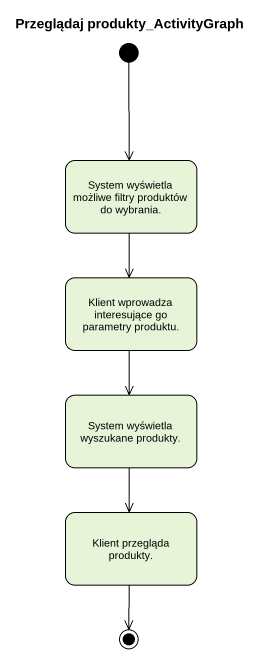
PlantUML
@startuml
title Przeglądaj produkty_ActivityGraph
hide empty description
state "System wyświetla możliwe filtry produktów do wybrania." as System_wyświetla_możliwe
state "Klient wprowadza interesujące go parametry produktu." as Klient_wprowadza
state "System wyświetla wyszukane produkty." as System_wyświetla_wyszukane
state "Klient przegląda produkty." as Klient_przegląda_produkty
[*] --> System_wyświetla_możliwe
System_wyświetla_możliwe --> Klient_wprowadza
Klient_wprowadza --> System_wyświetla_wyszukane
System_wyświetla_wyszukane --> Klient_przegląda_produkty
Klient_przegląda_produkty --> [*]
@enduml
